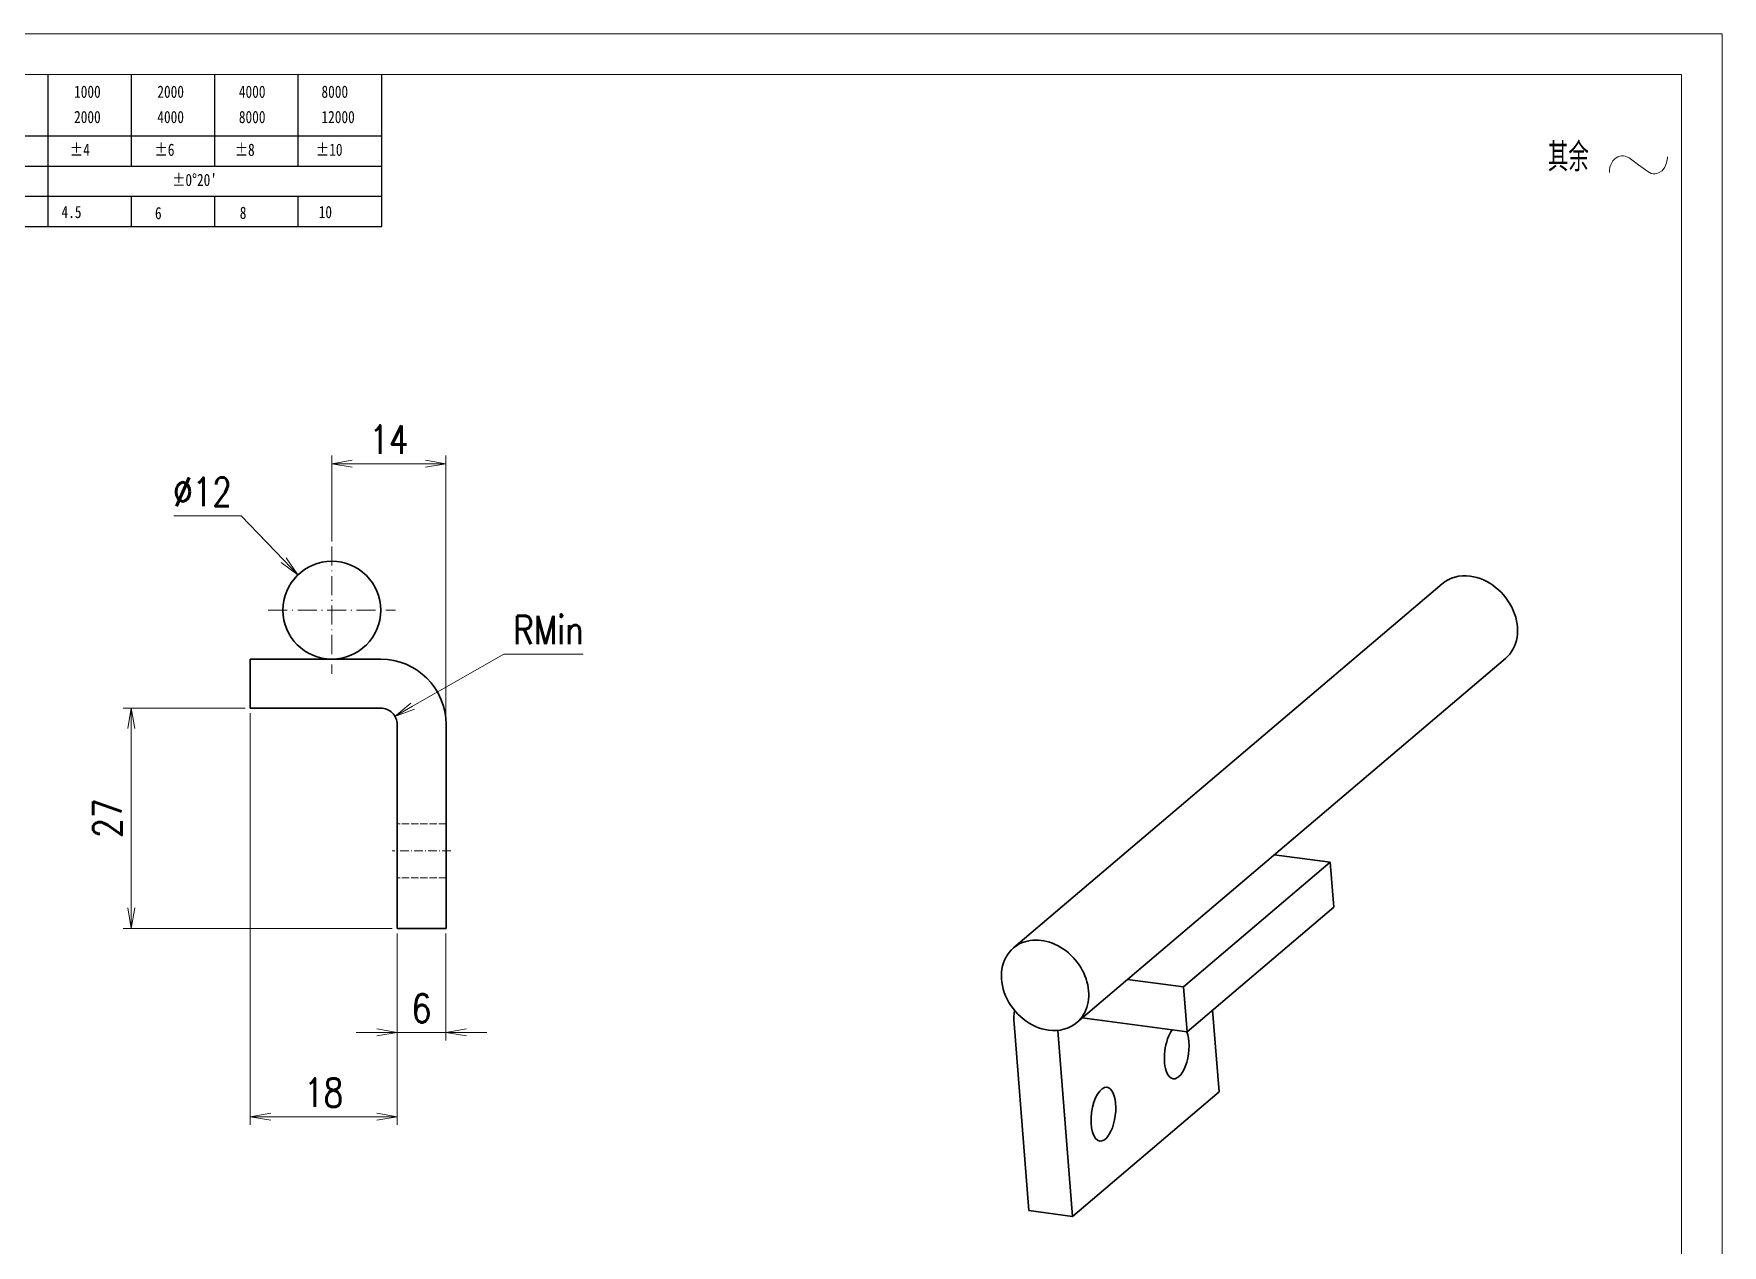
# Model space of a CAD drawing. Header units: millimetres. Extents: x 1333 to 209312, y -42879 to 359.
# Drawn here: x 139898.7 to 140105.7, y -932.9 to -784.4 of the extents above; entities that cross this region are included whole.
import ezdxf

# ---------------------------------------------------------------- set-up
doc = ezdxf.new("R2010")
doc.units = ezdxf.units.MM
doc.header["$LTSCALE"] = 0.5
for name, pattern in [('AM_ISO02W050x2', [3.75, 3, -0.75]), ('AM_ISO08W050x2', [9, 6, -0.75, 1.5, -0.75]), ('DASHDOT', [18.5, 12, -3, 0.5, -3]), ('DASHED', [15, 12, -3]), ('DOT2', [0.125, 0, -0.125])]:
    doc.linetypes.add(name, pattern=pattern)
doc.layers.add('DIM', color=3, linetype='Continuous')
doc.layers.add('图\\M+19E79\\M+195B6\\M+18E9A', color=7, linetype='Continuous')
for name, color, linetype, lineweight in [('中心线', 2, 'AM_ISO08W050x2', 18), ('图框', 7, 'Continuous', 18), ('标注线', 3, 'Continuous', 18), ('虚线', 1, 'AM_ISO02W050x2', 18)]:
    doc.layers.add(name, color=color, linetype=linetype, lineweight=lineweight)
doc.layers.add('打印', color=7, linetype='Continuous', lineweight=15, plot=False)
doc.layers.add('打印-禁用', color=7, linetype='Continuous', lineweight=15, plot=False)
doc.styles.add('DIM', font='romans.shx', dxfattribs={"width": 0.8, "bigfont": 'bigfont.shx'})
doc.styles.add('国标', font='simfang.ttf', dxfattribs={"width": 0.8})
doc.styles.add('机械长仿宋', font='gbenor.shx', dxfattribs={"height": 1, "bigfont": 'gbcbig.shx'})
doc.dimstyles.new('XR 1-1$0', dxfattribs={"dimtxt": 3.5, "dimasz": 2.5, "dimexe": 1, "dimexo": 0.625, "dimgap": 1.2, "dimtad": 1, "dimzin": 9, "dimdsep": 46, "dimtxsty": 'DIM', "dimblk": 'OPEN', "dimcen": 0, "dimclrd": 8, "dimclre": 8, "dimclrt": 2, "dimazin": 2, "dimtfac": 0.5, "dimtmove": 0, "dimatfit": 3, "dimldrblk": 'OPEN', "dimfxl": 0, "dimtolj": 2, "dimlwd": 18, "dimlwe": 18, "dimarcsym": 0})
doc.dimstyles.new('XR 1-1$3', dxfattribs={"dimtxt": 3.5, "dimasz": 2.5, "dimexe": 1, "dimexo": 0.625, "dimgap": 1.2, "dimtad": 1, "dimtoh": 1, "dimdsep": 46, "dimtxsty": 'DIM', "dimblk": 'OPEN', "dimcen": 0, "dimclrd": 8, "dimclre": 8, "dimclrt": 2, "dimazin": 2, "dimtfac": 0.5, "dimtofl": 0, "dimtmove": 0, "dimatfit": 3, "dimldrblk": 'OPEN', "dimfxl": 0, "dimtolj": 2, "dimlwd": 18, "dimlwe": 18, "dimarcsym": 0})
doc.dimstyles.new('XR 1-1$4', dxfattribs={"dimtxt": 3.5, "dimasz": 2.5, "dimexe": 1, "dimexo": 0.625, "dimgap": 1.2, "dimtad": 1, "dimtoh": 1, "dimdsep": 46, "dimtxsty": 'DIM', "dimblk": 'OPEN', "dimcen": 0, "dimclrd": 8, "dimclre": 8, "dimclrt": 2, "dimazin": 2, "dimtfac": 0.5, "dimtofl": 0, "dimtmove": 0, "dimatfit": 3, "dimldrblk": 'OPEN', "dimfxl": 0, "dimtolj": 2, "dimlwd": 18, "dimlwe": 18, "dimarcsym": 0})

# ---------------------------------------------------------------- blocks, each defined once
blk = doc.blocks.new('GZDEH零件A3图框V01版')
at = {"layer": '图\\M+19E79\\M+195B6\\M+18E9A', "color": 9}
for p, q in [((3072.2, -1561.98), (3072.2, -1554.46)), ((3082.42, -1561.98), (3082.42, -1554.46)), ((3092.64, -1561.98), (3092.64, -1554.46)), ((3102.86, -1561.98), (3102.86, -1554.46)), ((3113.09, -1573.08), (3113.09, -1554.46)), ((2996.09, -1561.98), (3113.09, -1561.98)), ((3072.2, -1573.08), (3072.2, -1561.98)), ((3082.42, -1565.68), (3082.42, -1561.98)), ((3092.64, -1565.68), (3092.64, -1561.98)), ((3102.86, -1565.68), (3102.86, -1561.98)), ((2996.09, -1565.68), (3113.09, -1565.68)), ((2996.09, -1569.38), (3113.09, -1569.38)), ((3082.42, -1573.08), (3082.42, -1569.48)), ((3092.64, -1573.08), (3092.64, -1569.38)), ((3102.86, -1573.08), (3102.86, -1569.38)), ((2990.09, -1573.08), (3113.09, -1573.08))]:
    blk.add_line(p, q, dxfattribs=at)
at = {"layer": '图框', "linetype": 'Continuous'}
for p, q in [((3272.49, -1554.46), (2882.49, -1554.46)), ((3272.49, -1832.96), (3272.49, -1554.46))]:
    blk.add_line(p, q, dxfattribs=at)
at = {"layer": '打印-禁用', "linetype": 'Continuous'}
for p, q in [((3277.49, -1549.46), (2857.49, -1549.46)), ((3277.49, -1846.46), (3277.49, -1549.46))]:
    blk.add_line(p, q, dxfattribs=at)
at = {"layer": '图\\M+19E79\\M+195B6\\M+18E9A', "color": 9, "style": '国标', "width": 0.8}
for s, p in [('1000', (3075.36, -1557.31)), ('2000', (3085.57, -1557.31)), ('4000', (3095.57, -1557.31)), ('8000', (3105.7, -1557.31)), ('2000', (3075.36, -1560.41)), ('4000', (3085.57, -1560.41)), ('8000', (3095.57, -1560.41)), ('12000', (3105.7, -1560.41)), ('±4', (3074.85, -1564.42)), ('±6', (3085.22, -1564.42)), ('±8', (3095.06, -1564.42)), ('±10', (3105.02, -1564.42)), ("±0%%D20'", (3087.38, -1568.12)), ('4.5', (3073.82, -1572.05)), ('6', (3085.28, -1572.19)), ('8', (3095.68, -1572.15)), ('10', (3105.36, -1572.06))]:
    blk.add_text(s, height=1.5, dxfattribs=at).set_placement(p)
blk = doc.blocks.new('DEH A3')
at = {"layer": '图框'}
blk.add_blockref('GZDEH零件A3图框V01版', (-2857.49, 1846.46), dxfattribs=at)
blk = doc.blocks.new('其余不去材料')
at = {"layer": '标注线', "color": 2, "lineweight": 13}
for points in [[(0, 0.17), (0.01, 0.48), (0.07, 0.79), (0.16, 1.09), (0.28, 1.36), (0.44, 1.6), (0.62, 1.8), (0.82, 1.97), (1.04, 2.09), (1.26, 2.17), (1.49, 2.21), (1.72, 2.21), (1.94, 2.17), (2.37, 1.97), (2.41, 1.95)], [(4.7, 0.27), (4.91, 0.14), (5.14, 0.05), (5.37, 0), (5.6, 0), (5.82, 0.04), (6.04, 0.11), (6.45, 0.38), (6.79, 0.8), (7.02, 1.34), (7.11, 1.95), (7.11, 2.09)], [(2.41, 1.95), (3.55, 1.11), (4.7, 0.27)]]:
    blk.add_lwpolyline(points, dxfattribs=at)
at = {"layer": '标注线', "color": 7, "linetype": 'DOT2', "style": '机械长仿宋'}
blk.add_text('其余', height=3.5, dxfattribs=at).set_placement((-7.56, 0.3))
blk = doc.blocks.new('_Open')
at = {"color": 0, "linetype": 'ByBlock', "lineweight": -2}
for p, q in [((-1, 0.167), (0, 0)), ((-1, -0.167), (0, 0)), ((0, 0), (-1, 0))]:
    blk.add_line(p, q, dxfattribs=at)
blk = doc.blocks.new('*D501')
at = {"layer": 'Defpoints', "color": 0, "transparency": 16777216}
for p in [(139943.21, -894.09), (139949.21, -894.09), (139943.21, -906.84)]:
    blk.add_point(p, dxfattribs=at)
at = {"layer": '标注线', "color": 8, "lineweight": 18, "transparency": 16777216}
for p, q in [((139943.21, -894.71), (139943.21, -907.84)), ((139949.21, -894.71), (139949.21, -907.84)), ((139940.71, -906.84), (139938.21, -906.84)), ((139949.21, -906.84), (139943.21, -906.84)), ((139951.71, -906.84), (139954.21, -906.84))]:
    blk.add_line(p, q, dxfattribs=at)
at = {"layer": '标注线', "color": 8, "lineweight": 18, "transparency": 16777216, "xscale": 2.5, "yscale": 2.5, "zscale": 2.5}
blk.add_blockref('_Open', (139943.21, -906.84), dxfattribs=at)
at = {"layer": '标注线', "color": 8, "lineweight": 18, "transparency": 16777216, "xscale": 2.5, "yscale": 2.5, "zscale": 2.5, "rotation": 180}
blk.add_blockref('_Open', (139949.21, -906.84), dxfattribs=at)
at = {"layer": '标注线', "color": 2, "transparency": 16777216, "insert": (139946.21, -903.89), "char_height": 3.5, "attachment_point": 5, "style": 'DIM'}
blk.add_mtext('\\A2;6', dxfattribs=at)
blk = doc.blocks.new('*D502')
at = {"layer": 'Defpoints', "color": 0, "transparency": 16777216}
for p in [(139925.21, -867.09), (139943.21, -894.09), (139925.21, -917.18)]:
    blk.add_point(p, dxfattribs=at)
at = {"layer": '标注线', "color": 8, "lineweight": 18, "transparency": 16777216}
for p, q in [((139925.21, -867.71), (139925.21, -918.18)), ((139943.21, -894.71), (139943.21, -918.18)), ((139940.71, -917.18), (139927.71, -917.18))]:
    blk.add_line(p, q, dxfattribs=at)
at = {"layer": '标注线', "color": 8, "lineweight": 18, "transparency": 16777216, "xscale": 2.5, "yscale": 2.5, "zscale": 2.5, "rotation": 180}
blk.add_blockref('_Open', (139925.21, -917.18), dxfattribs=at)
at = {"layer": '标注线', "color": 8, "lineweight": 18, "transparency": 16777216, "xscale": 2.5, "yscale": 2.5, "zscale": 2.5}
blk.add_blockref('_Open', (139943.21, -917.18), dxfattribs=at)
at = {"layer": '标注线', "color": 2, "transparency": 16777216, "insert": (139934.21, -914.23), "char_height": 3.5, "attachment_point": 5, "style": 'DIM'}
blk.add_mtext('\\A2;18', dxfattribs=at)
blk = doc.blocks.new('*D503')
at = {"layer": 'Defpoints', "color": 0, "transparency": 16777216}
for p in [(139910.62, -867.09), (139925.21, -867.09), (139943.21, -894.09)]:
    blk.add_point(p, dxfattribs=at)
at = {"layer": '标注线', "color": 8, "lineweight": 18, "transparency": 16777216}
for p, q in [((139924.59, -867.09), (139909.62, -867.09)), ((139910.62, -891.59), (139910.62, -869.59)), ((139942.59, -894.09), (139909.62, -894.09))]:
    blk.add_line(p, q, dxfattribs=at)
at = {"layer": '标注线', "color": 8, "lineweight": 18, "transparency": 16777216, "xscale": 2.5, "yscale": 2.5, "zscale": 2.5}
for p, rotation in [((139910.62, -867.09), 90), ((139910.62, -894.09), 270)]:
    blk.add_blockref('_Open', p, dxfattribs=dict(at, rotation=rotation))
at = {"layer": '标注线', "color": 2, "transparency": 16777216, "insert": (139907.67, -880.59), "char_height": 3.5, "attachment_point": 5, "rotation": 90, "style": 'DIM'}
blk.add_mtext('\\A2;27', dxfattribs=at)
blk = doc.blocks.new('*D504')
at = {"layer": 'Defpoints', "color": 0, "transparency": 16777216}
for p in [(139935.21, -837.13), (139935.21, -847.29), (139949.21, -869.09)]:
    blk.add_point(p, dxfattribs=at)
at = {"layer": '标注线', "color": 8, "lineweight": 18, "transparency": 16777216}
for p, q in [((139935.21, -846.66), (139935.21, -836.13)), ((139949.21, -868.46), (139949.21, -836.13)), ((139946.71, -837.13), (139937.71, -837.13))]:
    blk.add_line(p, q, dxfattribs=at)
at = {"layer": '标注线', "color": 8, "lineweight": 18, "transparency": 16777216, "xscale": 2.5, "yscale": 2.5, "zscale": 2.5, "rotation": 180}
blk.add_blockref('_Open', (139935.21, -837.13), dxfattribs=at)
at = {"layer": '标注线', "color": 8, "lineweight": 18, "transparency": 16777216, "xscale": 2.5, "yscale": 2.5, "zscale": 2.5}
blk.add_blockref('_Open', (139949.21, -837.13), dxfattribs=at)
at = {"layer": '标注线', "color": 2, "transparency": 16777216, "insert": (139942.21, -834.18), "char_height": 3.5, "attachment_point": 5, "style": 'DIM'}
blk.add_mtext('\\A2;14', dxfattribs=at)
blk = doc.blocks.new('*D505')
at = {"layer": 'Defpoints', "color": 0, "transparency": 16777216}
for p in [(139931.05, -850.77), (139939.37, -859.41)]:
    blk.add_point(p, dxfattribs=at)
at = {"layer": '标注线', "color": 8, "lineweight": 18, "transparency": 16777216}
for p, q in [((139915.82, -843.53), (139924.08, -843.53)), ((139924.08, -843.53), (139929.32, -848.97))]:
    blk.add_line(p, q, dxfattribs=at)
at = {"layer": '标注线', "color": 8, "lineweight": 18, "transparency": 16777216, "xscale": 2.5, "yscale": 2.5, "zscale": 2.5, "rotation": 313.913819659494}
blk.add_blockref('_Open', (139931.05, -850.77), dxfattribs=at)
at = {"layer": '标注线', "color": 2, "transparency": 16777216, "insert": (139919.35, -840.58), "char_height": 3.5, "attachment_point": 5, "style": 'DIM'}
blk.add_mtext('\\A2;∅12', dxfattribs=at)
blk = doc.blocks.new('*D506')
at = {"layer": 'Defpoints', "color": 0, "transparency": 16777216}
for p in [(139941.21, -869.09), (139942.95, -868.1)]:
    blk.add_point(p, dxfattribs=at)
at = {"layer": 'DIM', "color": 8, "lineweight": 18, "transparency": 16777216}
for p, q in [((139956.31, -860.46), (139945.12, -866.86)), ((139966.05, -860.46), (139956.31, -860.46))]:
    blk.add_line(p, q, dxfattribs=at)
at = {"layer": 'DIM', "color": 8, "lineweight": 18, "transparency": 16777216, "xscale": 2.5, "yscale": 2.5, "zscale": 2.5, "rotation": 209.738343881492}
blk.add_blockref('_Open', (139942.95, -868.1), dxfattribs=at)
at = {"layer": 'DIM', "color": 2, "transparency": 16777216, "insert": (139961.78, -857.51), "char_height": 3.5, "attachment_point": 5, "style": 'DIM'}
blk.add_mtext('\\A2;\\A2;RMin', dxfattribs=at)

msp = doc.modelspace()

# ---------------------------------------------------------------- linework, layer by layer
at = {"color": 7, "lineweight": 35}
for p, q in [((140071.384, -851.844), (140018.798, -896.495)), ((140079.151, -860.991), (140026.565, -905.642)), ((139943.212, -894.089), (139943.212, -869.089)), ((139949.212, -894.089), (139949.212, -869.089)), ((140057.64, -885.994), (140039.662, -901.259)), ((140058.077, -891.494), (140040.099, -906.76)), ((140020.695, -928.687), (140018.876, -905.767)), ((140026.037, -929.393), (140024.228, -906.595)), ((140044.015, -914.128), (140026.037, -929.393))]:
    msp.add_line(p, q, dxfattribs=at)
at = {"color": 7, "lineweight": 35, "ltscale": 0.15}
for p, q in [((139925.212, -867.089), (139925.212, -861.089)), ((139943.212, -894.089), (139949.212, -894.089))]:
    msp.add_line(p, q, dxfattribs=at)
at = {"color": 7, "lineweight": 35, "ltscale": 0.249707}
msp.add_line((139925.212, -861.089), (139935.201, -861.089), dxfattribs=at)
at = {"color": 7, "lineweight": 35, "ltscale": 0.149707}
msp.add_line((139935.224, -861.089), (139941.212, -861.089), dxfattribs=at)
at = {"color": 7, "lineweight": 35, "ltscale": 0.4}
msp.add_line((139925.212, -867.089), (139941.212, -867.089), dxfattribs=at)
at = {"color": 7, "lineweight": 35, "ltscale": 0.173131}
for p, q in [((140057.64, -885.994), (140050.775, -885.086)), ((140039.662, -901.259), (140032.797, -900.351))]:
    msp.add_line(p, q, dxfattribs=at)
at = {"color": 7, "lineweight": 35, "ltscale": 0.137951}
for p, q in [((140057.64, -885.994), (140058.077, -891.494)), ((140040.099, -906.76), (140039.662, -901.259))]:
    msp.add_line(p, q, dxfattribs=at)
at = {"color": 7, "lineweight": 35, "ltscale": 0.251251}
msp.add_line((140043.22, -904.11), (140044.015, -914.128), dxfattribs=at)
at = {"color": 7, "lineweight": 35, "ltscale": 0.324006}
msp.add_line((140040.099, -906.76), (140027.25, -905.061), dxfattribs=at)
at = {"color": 7, "lineweight": 35, "ltscale": 0.134713}
msp.add_line((140026.037, -929.393), (140020.695, -928.687), dxfattribs=at)
at = {"color": 7, "lineweight": 35}
msp.add_circle((139935.212, -855.089), 6, dxfattribs=at)
for radius, start in [(8, 0.00001), (2, 359.99999)]:
    msp.add_arc((139941.212, -869.089), radius, start, 90, dxfattribs=at)
for centre, major_axis, ratio, start_param, end_param in [((140075.267, -856.418), (-3.884, 4.574), 0.8076852, 5.554314, 6.2832164), ((140075.267, -856.418), (-3.884, 4.574), 0.8076852, 3.1416237, 5.554314), ((140022.682, -901.068), (-3.884, 4.574), 0.8076852, 0.0000311, 2.4127213), ((140022.682, -901.068), (-3.884, 4.574), 0.8076852, 3.1416237, 6.2832164), ((140025.999, -906.709), (-5.178, 6.098), 0.8076852, 0.6140155, 0.841925), ((140022.682, -901.068), (-3.884, 4.574), 0.8076852, 2.4127213, 3.1416237), ((140038.829, -909.235), (0.436, 3.295), 0.4398087, 0.6624435, 2.5233461), ((140038.829, -909.235), (0.436, 3.295), 0.4398087, 3.1415871, 5.6207633), ((140038.829, -909.235), (0.436, 3.295), 0.4398087, 2.5233461, 3.1415871), ((140029.84, -916.868), (-0.436, -3.295), 0.4398087, 3.1415871, 6.2831797), ((140029.84, -916.868), (-0.436, -3.295), 0.4398087, 6.2831797, 8.8065314), ((140029.84, -916.868), (-0.436, -3.295), 0.4398087, 2.5233461, 3.1415871)]:
    msp.add_ellipse(centre, major_axis=major_axis, ratio=ratio, start_param=start_param, end_param=end_param, dxfattribs=at)
at = {"layer": '中心线', "linetype": 'DASHDOT', "lineweight": 13, "ltscale": 0.390002}
for p, q in [((139935.212, -847.289), (139935.212, -862.889)), ((139927.412, -855.089), (139943.012, -855.089))]:
    msp.add_line(p, q, dxfattribs=at)
at = {"layer": '中心线', "linetype": 'DASHDOT', "lineweight": 13, "ltscale": 0.180005}
msp.add_line((139949.812, -884.589), (139942.612, -884.589), dxfattribs=at)
at = {"layer": '打印'}
msp.add_lwpolyline([(139685.729, -784.43), (140105.729, -784.43), (140105.729, -1081.43), (139685.729, -1081.43)], close=True, dxfattribs=at)
at = {"layer": '虚线', "linetype": 'DASHED', "lineweight": 13, "ltscale": 0.000585937}
msp.add_line((139935.201, -861.089), (139935.224, -861.089), dxfattribs=at)
at = {"layer": '虚线', "linetype": 'DASHED', "lineweight": 13, "ltscale": 0.15}
for p, q in [((139949.212, -881.266), (139943.212, -881.266)), ((139949.212, -881.266), (139943.212, -881.266)), ((139949.212, -887.913), (139943.212, -887.913)), ((139949.212, -887.913), (139943.212, -887.913))]:
    msp.add_line(p, q, dxfattribs=at)

# ---------------------------------------------------------------- block references
at = {"layer": '图框'}
msp.add_blockref('DEH A3', (139685.729, -1081.43), dxfattribs=at)
at = {"layer": '标注线'}
msp.add_blockref('其余不去材料', (140091.893, -801.59), dxfattribs=at)

# ---------------------------------------------------------------- dimensions: what is measured, and where the dimension line sits
at = {"layer": 'DIM'}
dim = msp.add_radius_dim(center=(139941.212, -869.089), mpoint=(139942.949, -868.097), text='\\A2;RMin', dimstyle='XR 1-1$4', override={"dimtxsty": 'DIM'}, dxfattribs=at)
dim.commit()
dim.dimension.update_dxf_attribs({"geometry": '*D506', "text_midpoint": (139961.78, -860.462), "dimtype": 164})
at = {"layer": '标注线'}
for base, p1, p2, angle, picture, middle in [((139935.212, -837.13), (139949.212, -869.089), (139935.212, -847.289), 180, '*D504', (139942.212, -834.18)), ((139910.615, -867.089), (139943.212, -894.089), (139925.212, -867.089), 90, '*D503', (139907.665, -880.589)), ((139925.212, -917.177), (139943.212, -894.089), (139925.212, -867.089), 180, '*D502', (139934.212, -914.227)), ((139943.212, -906.838), (139949.212, -894.089), (139943.212, -894.089), 180, '*D501', (139946.212, -903.888))]:
    dim = msp.add_linear_dim(base=base, p1=p1, p2=p2, angle=angle, dimstyle='XR 1-1$0', dxfattribs=at)
    dim.commit()
    dim.dimension.update_dxf_attribs({"geometry": picture, "text_midpoint": middle})
dim = msp.add_diameter_dim_2p(p1=(139939.374, -859.412), p2=(139931.051, -850.767), dimstyle='XR 1-1$3', dxfattribs=at)
dim.commit()
dim.dimension.update_dxf_attribs({"geometry": '*D505', "text_midpoint": (139919.35, -843.53), "dimtype": 163})

doc.saveas('drawing.dxf')
